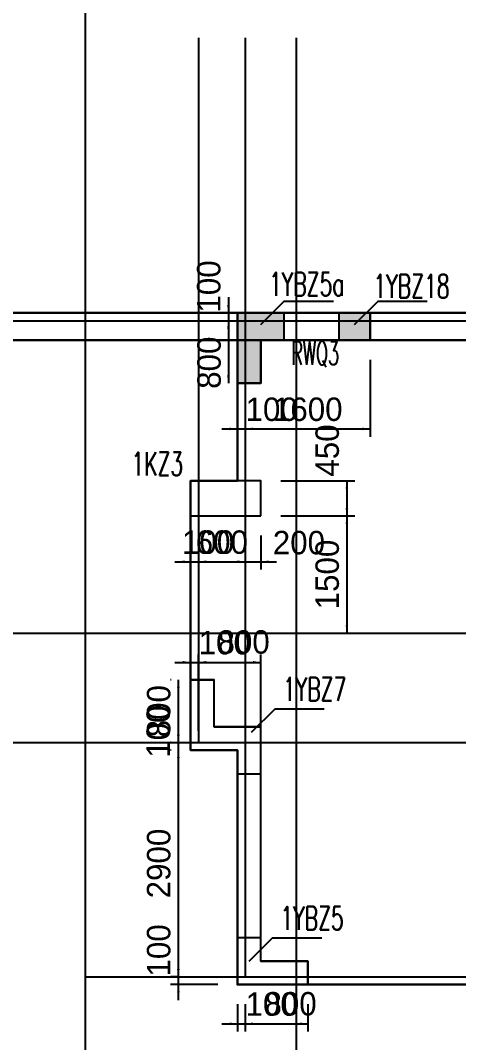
# Model space of a CAD drawing. Extents: x 387171 to 699106, y 11966 to 245688.
# Drawn here: x 601229 to 606839, y 221396 to 234482 of the extents above; entities that cross this region are included whole.
import ezdxf
from ezdxf.enums import TextEntityAlignment as Align

# ---------------------------------------------------------------- set-up
doc = ezdxf.new("R2010")
doc.units = 0
doc.header["$LTSCALE"] = 100
doc.header["$MEASUREMENT"] = 0
for name, color, linetype in [('b边缘构件', 235, 'Continuous'), ('colu-主楼', 7, 'Continuous'), ('DOTE', 253, 'Continuous'), ('Q-TEXT', 2, 'Continuous'), ('TEXT', 7, 'Continuous'), ('THIN', 7, 'Continuous'), ('WALL', 3, 'Continuous'), ('wall-主楼', 2, 'Continuous'), ('Y阴影', 254, 'Continuous'), ('小尺寸', 4, 'Continuous'), ('柱标注', 2, 'Continuous')]:
    doc.layers.add(name, color=color, linetype=linetype)
doc.styles.add('hztxt', font='hztxt')
doc.styles.get("Standard").update_dxf_attribs({"font": 'standard'})
doc.dimstyles.get("Standard").update_dxf_attribs({"dimtxt": 300, "dimasz": 100, "dimexe": 100, "dimexo": 250, "dimgap": 100, "dimtad": 0, "dimtoh": 1, "dimdec": 0, "dimdsep": 46, "dimcen": 0.09, "dimclrt": 7, "dimadec": 0, "dimazin": 0, "dimtfac": 1, "dimtdec": 4, "dimtofl": 0, "dimtmove": 0, "dimatfit": 3, "dimfxl": 1, "dimtolj": 1, "dimtzin": 0, "dimarcsym": 0})

# ---------------------------------------------------------------- blocks, each defined once
blk = doc.blocks.new('*D2328')
at = {"layer": '小尺寸', "color": 0, "linetype": 'ByBlock', "lineweight": -2}
for p, q in [((604008, 221888), (604008, 221537)), ((604108, 221888), (604108, 221537)), ((603808, 221637), (604308, 221637))]:
    blk.add_line(p, q, dxfattribs=at)
for points in [[(604008, 221637), (603908, 221620), (603908, 221653)], [(604108, 221637), (604208, 221653), (604208, 221620)]]:
    blk.add_solid(points, dxfattribs=at)
at = {"layer": '小尺寸', "color": 7, "linetype": 'Continuous', "lineweight": -2, "insert": (604446, 221887), "char_height": 300, "width": 476.67, "attachment_point": 5, "style": 'hztxt'}
blk.add_mtext('100', dxfattribs=at)
blk = doc.blocks.new('*D2275')
at = {"layer": '小尺寸', "color": 0, "linetype": 'ByBlock', "lineweight": -2}
for p, q in [((604108, 221888), (604108, 221537)), ((604908, 221888), (604908, 221537)), ((604108, 221637), (604908, 221637))]:
    blk.add_line(p, q, dxfattribs=at)
for points in [[(604108, 221637), (604208, 221653), (604208, 221620)], [(604908, 221637), (604808, 221620), (604808, 221653)]]:
    blk.add_solid(points, dxfattribs=at)
at = {"layer": '小尺寸', "color": 7, "linetype": 'Continuous', "lineweight": -2, "insert": (604688, 221891), "char_height": 300, "width": 566.67, "attachment_point": 5, "style": 'hztxt'}
blk.add_mtext('800', dxfattribs=at)
blk = doc.blocks.new('*D1834')
at = {"layer": '小尺寸', "color": 0, "linetype": 'ByBlock', "lineweight": -2}
for p, q in [((603408, 227888), (603408, 227451)), ((603508, 227888), (603508, 227451)), ((603208, 227551), (603708, 227551))]:
    blk.add_line(p, q, dxfattribs=at)
for points in [[(603408, 227551), (603308, 227535), (603308, 227568)], [(603508, 227551), (603608, 227568), (603608, 227535)]]:
    blk.add_solid(points, dxfattribs=at)
at = {"layer": '小尺寸', "color": 7, "linetype": 'Continuous', "lineweight": -2, "insert": (603632, 227801), "char_height": 300, "width": 476.67, "attachment_point": 5, "style": 'hztxt'}
blk.add_mtext('100', dxfattribs=at)
blk = doc.blocks.new('*D1421')
at = {"layer": '小尺寸', "color": 0, "linetype": 'ByBlock', "lineweight": -2}
for p, q in [((603508, 227888), (603508, 227451)), ((604108, 227888), (604108, 227451)), ((603508, 227551), (604108, 227551))]:
    blk.add_line(p, q, dxfattribs=at)
for points in [[(603508, 227551), (603608, 227568), (603608, 227535)], [(604108, 227551), (604008, 227535), (604008, 227568)]]:
    blk.add_solid(points, dxfattribs=at)
at = {"layer": '小尺寸', "color": 7, "linetype": 'Continuous', "lineweight": -2, "insert": (603808, 227801), "char_height": 300, "width": 556.67, "attachment_point": 5, "style": 'hztxt'}
blk.add_mtext('600', dxfattribs=at)
blk = doc.blocks.new('*D980')
at = {"layer": '小尺寸', "color": 0, "linetype": 'ByBlock', "lineweight": -2}
for p, q in [((604108, 227888), (604108, 227451)), ((604308, 227888), (604308, 227451)), ((603908, 227551), (604508, 227551))]:
    blk.add_line(p, q, dxfattribs=at)
for points in [[(604108, 227551), (604008, 227535), (604008, 227568)], [(604308, 227551), (604408, 227568), (604408, 227535)]]:
    blk.add_solid(points, dxfattribs=at)
at = {"layer": '小尺寸', "color": 7, "linetype": 'Continuous', "lineweight": -2, "insert": (604795, 227795), "char_height": 300, "width": 566.67, "attachment_point": 5, "style": 'hztxt'}
blk.add_mtext('200', dxfattribs=at)
blk = doc.blocks.new('*D933')
at = {"layer": '小尺寸', "color": 0, "linetype": 'ByBlock', "lineweight": -2}
for p, q in [((603892, 230938), (603892, 230438)), ((603758, 230738), (603792, 230738)), ((603758, 230638), (603792, 230638))]:
    blk.add_line(p, q, dxfattribs=at)
for points in [[(603892, 230738), (603876, 230838), (603909, 230838)], [(603892, 230638), (603909, 230538), (603876, 230538)]]:
    blk.add_solid(points, dxfattribs=at)
at = {"layer": '小尺寸', "color": 7, "linetype": 'Continuous', "lineweight": -2, "insert": (603642, 231076), "char_height": 300, "width": 476.67, "attachment_point": 5, "rotation": 90, "style": 'hztxt'}
blk.add_mtext('100', dxfattribs=at)
blk = doc.blocks.new('*D522')
at = {"layer": '小尺寸', "color": 0, "linetype": 'ByBlock', "lineweight": -2}
for p, q in [((603758, 230638), (603792, 230638)), ((603892, 230638), (603892, 229838)), ((603758, 229838), (603792, 229838))]:
    blk.add_line(p, q, dxfattribs=at)
for points in [[(603892, 230638), (603909, 230538), (603876, 230538)], [(603892, 229838), (603876, 229938), (603909, 229938)]]:
    blk.add_solid(points, dxfattribs=at)
at = {"layer": '小尺寸', "color": 7, "linetype": 'Continuous', "lineweight": -2, "insert": (603646, 230100), "char_height": 300, "width": 566.67, "attachment_point": 5, "rotation": 90, "style": 'hztxt'}
blk.add_mtext('800', dxfattribs=at)
blk = doc.blocks.new('*D101')
at = {"layer": '小尺寸', "color": 0, "linetype": 'ByBlock', "lineweight": -2}
for p, q in [((604008, 229588), (604008, 229152)), ((604108, 229588), (604108, 229152)), ((603808, 229252), (604308, 229252))]:
    blk.add_line(p, q, dxfattribs=at)
for points in [[(604008, 229252), (603908, 229236), (603908, 229269)], [(604108, 229252), (604208, 229269), (604208, 229236)]]:
    blk.add_solid(points, dxfattribs=at)
at = {"layer": '小尺寸', "color": 7, "linetype": 'Continuous', "lineweight": -2, "insert": (604446, 229502), "char_height": 300, "width": 476.67, "attachment_point": 5, "style": 'hztxt'}
blk.add_mtext('100', dxfattribs=at)
blk = doc.blocks.new('*D2684')
at = {"layer": '小尺寸', "color": 0, "linetype": 'ByBlock', "lineweight": -2}
for p, q in [((605708, 230138), (605708, 229152)), ((604108, 229588), (604108, 229152)), ((604108, 229252), (605708, 229252))]:
    blk.add_line(p, q, dxfattribs=at)
for points in [[(604108, 229252), (604208, 229269), (604208, 229236)], [(605708, 229252), (605608, 229236), (605608, 229269)]]:
    blk.add_solid(points, dxfattribs=at)
at = {"layer": '小尺寸', "color": 7, "linetype": 'Continuous', "lineweight": -2, "insert": (604908, 229502), "char_height": 300, "width": 685, "attachment_point": 5, "style": 'hztxt'}
blk.add_mtext('1600', dxfattribs=at)
blk = doc.blocks.new('*D2922')
at = {"layer": '小尺寸', "color": 0, "linetype": 'ByBlock', "lineweight": -2}
for p, q in [((603251, 221938), (603251, 222438)), ((603258, 222238), (603151, 222238)), ((603758, 222138), (603151, 222138))]:
    blk.add_line(p, q, dxfattribs=at)
for points in [[(603251, 222238), (603234, 222338), (603268, 222338)], [(603251, 222138), (603268, 222038), (603234, 222038)]]:
    blk.add_solid(points, dxfattribs=at)
at = {"layer": '小尺寸', "color": 7, "linetype": 'Continuous', "lineweight": -2, "insert": (603001, 222576), "char_height": 300, "width": 476.67, "attachment_point": 5, "rotation": 90, "style": 'hztxt'}
blk.add_mtext('100', dxfattribs=at)
blk = doc.blocks.new('*D2524')
at = {"layer": '小尺寸', "color": 0, "linetype": 'ByBlock', "lineweight": -2}
for p, q in [((603158, 225138), (603151, 225138)), ((603251, 222238), (603251, 225138)), ((603258, 222238), (603151, 222238))]:
    blk.add_line(p, q, dxfattribs=at)
for points in [[(603251, 225138), (603268, 225038), (603234, 225038)], [(603251, 222238), (603234, 222338), (603268, 222338)]]:
    blk.add_solid(points, dxfattribs=at)
at = {"layer": '小尺寸', "color": 7, "linetype": 'Continuous', "lineweight": -2, "insert": (603001, 223688), "char_height": 300, "width": 775, "attachment_point": 5, "rotation": 90, "style": 'hztxt'}
blk.add_mtext('2900', dxfattribs=at)
blk = doc.blocks.new('*D2474')
at = {"layer": '小尺寸', "color": 0, "linetype": 'ByBlock', "lineweight": -2}
for p, q in [((603251, 224938), (603251, 225438)), ((603158, 225238), (603151, 225238)), ((603158, 225138), (603151, 225138))]:
    blk.add_line(p, q, dxfattribs=at)
for points in [[(603251, 225238), (603234, 225338), (603268, 225338)], [(603251, 225138), (603268, 225038), (603234, 225038)]]:
    blk.add_solid(points, dxfattribs=at)
at = {"layer": '小尺寸', "color": 7, "linetype": 'Continuous', "lineweight": -2, "insert": (602995, 225377), "char_height": 300, "width": 476.67, "attachment_point": 5, "rotation": 90, "style": 'hztxt'}
blk.add_mtext('100', dxfattribs=at)
blk = doc.blocks.new('*D2030')
at = {"layer": '小尺寸', "color": 0, "linetype": 'ByBlock', "lineweight": -2}
for p, q in [((603158, 226038), (603151, 226038)), ((603251, 225238), (603251, 226038)), ((603158, 225238), (603151, 225238))]:
    blk.add_line(p, q, dxfattribs=at)
for points in [[(603251, 226038), (603268, 225938), (603234, 225938)], [(603251, 225238), (603234, 225338), (603268, 225338)]]:
    blk.add_solid(points, dxfattribs=at)
at = {"layer": '小尺寸', "color": 7, "linetype": 'Continuous', "lineweight": -2, "insert": (603001, 225638), "char_height": 300, "width": 566.67, "attachment_point": 5, "rotation": 90, "style": 'hztxt'}
blk.add_mtext('800', dxfattribs=at)
blk = doc.blocks.new('*D1607')
at = {"layer": '小尺寸', "color": 0, "linetype": 'ByBlock', "lineweight": -2}
for p, q in [((603208, 226264), (603708, 226264)), ((603408, 226288), (603408, 226364)), ((603508, 225388), (603508, 226364))]:
    blk.add_line(p, q, dxfattribs=at)
for points in [[(603408, 226264), (603308, 226248), (603308, 226281)], [(603508, 226264), (603608, 226281), (603608, 226248)]]:
    blk.add_solid(points, dxfattribs=at)
at = {"layer": '小尺寸', "color": 7, "linetype": 'Continuous', "lineweight": -2, "insert": (603846, 226514), "char_height": 300, "width": 476.67, "attachment_point": 5, "style": 'hztxt'}
blk.add_mtext('100', dxfattribs=at)
blk = doc.blocks.new('*D1179')
at = {"layer": '小尺寸', "color": 0, "linetype": 'ByBlock', "lineweight": -2}
for p, q in [((603508, 225388), (603508, 226364)), ((603508, 226264), (604308, 226264)), ((604308, 225388), (604308, 226364))]:
    blk.add_line(p, q, dxfattribs=at)
for points in [[(603508, 226264), (603608, 226281), (603608, 226248)], [(604308, 226264), (604208, 226248), (604208, 226281)]]:
    blk.add_solid(points, dxfattribs=at)
at = {"layer": '小尺寸', "color": 7, "linetype": 'Continuous', "lineweight": -2, "insert": (604087, 226523), "char_height": 300, "width": 566.67, "attachment_point": 5, "style": 'hztxt'}
blk.add_mtext('800', dxfattribs=at)
blk = doc.blocks.new('*D1637')
at = {"layer": '小尺寸', "color": 0, "linetype": 'ByBlock', "lineweight": -2}
for p, q in [((604562, 228588), (605509, 228588)), ((605409, 228588), (605409, 228138)), ((604562, 228138), (605509, 228138))]:
    blk.add_line(p, q, dxfattribs=at)
for points in [[(605409, 228588), (605426, 228488), (605393, 228488)], [(605409, 228138), (605393, 228238), (605426, 228238)]]:
    blk.add_solid(points, dxfattribs=at)
at = {"layer": '小尺寸', "color": 7, "linetype": 'Continuous', "lineweight": -2, "insert": (605159, 228976), "char_height": 300, "width": 576.67, "attachment_point": 5, "rotation": 90, "style": 'hztxt'}
blk.add_mtext('450', dxfattribs=at)
blk = doc.blocks.new('*D1590')
at = {"layer": '小尺寸', "color": 0, "linetype": 'ByBlock', "lineweight": -2}
for p, q in [((604562, 228138), (605509, 228138)), ((605409, 228138), (605409, 226638)), ((605008, 226638), (605509, 226638))]:
    blk.add_line(p, q, dxfattribs=at)
for points in [[(605409, 228138), (605426, 228038), (605393, 228038)], [(605409, 226638), (605393, 226738), (605426, 226738)]]:
    blk.add_solid(points, dxfattribs=at)
at = {"layer": '小尺寸', "color": 7, "linetype": 'Continuous', "lineweight": -2, "insert": (605159, 227388), "char_height": 300, "width": 690, "attachment_point": 5, "rotation": 90, "style": 'hztxt'}
blk.add_mtext('1500', dxfattribs=at)

msp = doc.modelspace()

# ---------------------------------------------------------------- hatches: boundary and pattern name
at = {"layer": 'Y阴影'}
for points in [[(604008.1, 230737.9), (604008.1, 229837.9), (604308.1, 229837.9), (604308.1, 230387.9), (604608.1, 230387.9), (604608.1, 230737.9)], [(605308.1, 230737.9), (605308.1, 230387.9), (605708.1, 230387.9), (605708.1, 230737.9)]]:
    msp.add_hatch(color=256, dxfattribs=at).paths.add_polyline_path(points, flags=0)
h = msp.add_hatch(dxfattribs=at)
h.set_pattern_fill('ANSI31', color=256, scale=25, style=0)
h.set_pattern_definition([])
h.paths.add_polyline_path([(603408.1, 226037.9), (603408.1, 225137.9), (604008.1, 225137.9), (604008.1, 224837.9), (604308.1, 224837.9), (604308.1, 225437.9), (603708.1, 225437.9), (603708.1, 226037.9)], flags=0)
h = msp.add_hatch(dxfattribs=at)
h.set_pattern_fill('ANSI31', color=256, scale=25, style=0)
h.set_pattern_definition([])
h.paths.add_polyline_path([(604008.1, 222737.9), (604008.1, 222137.9), (604908.1, 222137.9), (604908.1, 222437.9), (604308.1, 222437.9), (604308.1, 222737.9)], flags=0)

# ---------------------------------------------------------------- linework, layer by layer
at = {"color": 6, "lineweight": 30}
msp.add_lwpolyline([(476181.3, 232428.8), (494258.1, 233154.4), (494258.1, 231537.9), (540808.1, 231537.9), (540808.1, 232387.9), (590208.1, 232387.9), (590208.1, 232187.9), (593108.1, 232187.9), (593108.1, 230737.9), (608058.1, 230737.9), (608058.1, 231687.9), (648158.1, 231687.9), (648158.1, 230737.9), (657058.1, 230737.9), (657158.1, 196187.9), (658248.2, 196187.9), (663075.9, 83077.9), (659946, 47787.8), (654318.1, 48286.9), (653832.2, 42808.4), (496133.5, 56794.9), (482757.4, 68610.1), (476181.3, 232428.8)], dxfattribs=at)
at = {"color": 1, "lineweight": 30}
for points in [[(623608.1, 225337.9), (613908.1, 225337.9), (613908.1, 229737.9), (611108.1, 229737.9), (611108.1, 231687.9), (608058.1, 231687.9), (608058.1, 230737.9), (604008.1, 230737.9)], [(604008.1, 230737.9), (608058.1, 230737.9), (608058.1, 231687.9), (611108.1, 231687.9), (611108.1, 231338), (608408.1, 231337.9), (608408.1, 230387.9), (604008.1, 230388.1), (604008.1, 230737.9)], [(604008.1, 230737.9), (604008.1, 228587.9), (603408.1, 228587.9), (603408.1, 225137.9), (604008.1, 225137.9), (604008.1, 222137.9), (608308.1, 222137.9), (608308.1, 217037.9), (652208.1, 217037.9)]]:
    msp.add_lwpolyline(points, dxfattribs=at)
at = {"color": 2, "lineweight": 30}
msp.add_lwpolyline([(592508.1, 230737.9), (592508.1, 230387.9), (593108.1, 230387.9), (593108.1, 230237.9), (593608.1, 230237.9), (593608.1, 230387.9), (604008.1, 230387.9), (604008.1, 230737.9), (592508.1, 230737.9)], dxfattribs=at)
at = {"layer": 'b边缘构件'}
for points in [[(604008.1, 229837.9), (604008.1, 230737.9)], [(604008.1, 230737.9), (604008.1, 229837.9), (604308.1, 229837.9), (604308.1, 230387.9), (604608.1, 230387.9), (604608.1, 230737.9), (604008.1, 230737.9)], [(605308.1, 230737.9), (605308.1, 230387.9), (605708.1, 230387.9), (605708.1, 230737.9), (605308.1, 230737.9)], [(605708.1, 230737.9), (605708.1, 230387.9)], [(604308.1, 229837.9), (604308.1, 230387.9)], [(604308.1, 229837.9), (604008.1, 229837.9)], [(603408.1, 225137.9), (603408.1, 226037.9)], [(603408.1, 226037.9), (603708.1, 226037.9)], [(603408.1, 226037.9), (603408.1, 225137.9), (604008.1, 225137.9), (604008.1, 224837.9), (604308.1, 224837.9), (604308.1, 225437.9), (603708.1, 225437.9), (603708.1, 226037.9), (603408.1, 226037.9)], [(603708.1, 225437.9), (603708.1, 226037.9)], [(603708.1, 225437.9), (604308.1, 225437.9)], [(603408.1, 225137.9), (604008.1, 225137.9)], [(604008.1, 222737.9), (604008.1, 222137.9), (604908.1, 222137.9), (604908.1, 222437.9), (604308.1, 222437.9), (604308.1, 222737.9), (604008.1, 222737.9)], [(604308.1, 222437.9), (604908.1, 222437.9)], [(604908.1, 222437.9), (604908.1, 222137.9)], [(604008.1, 222137.9), (604908.1, 222137.9)]]:
    msp.add_lwpolyline(points, dxfattribs=at)
at = {"layer": 'colu-主楼'}
msp.add_lwpolyline([(604308.1, 228137.9), (604308.1, 228587.9), (603408.1, 228587.9), (603408.1, 228137.9)], close=True, dxfattribs=at)
at = {"layer": 'DOTE'}
for p, q in [((602058.1, 239163.1), (602058.1, 213087.9)), ((603508.1, 234260.7), (603508.1, 225237.9)), ((604108.1, 234260.7), (604108.1, 222237.9)), ((604758.1, 234260.7), (604758.1, 197087.9)), ((590108.1, 230637.9), (664810.3, 230637.9)), ((599084.7, 226637.9), (664768.6, 226637.9)), ((599084.7, 225237.9), (664768.6, 225237.9)), ((602058.1, 222237.9), (664768.6, 222237.9))]:
    msp.add_line(p, q, dxfattribs=at)
at = {"layer": 'THIN', "color": 200}
for points in [[(604308.1, 230587.9), (604608.1, 230887.9), (605238.1, 230887.9)], [(605508.1, 230587.9), (605808.1, 230887.9), (606438.1, 230887.9)], [(604189.7, 225370), (604489.7, 225670), (605119.7, 225670)], [(604158.1, 222437.9), (604458.1, 222737.9), (605088.1, 222737.9)]]:
    msp.add_lwpolyline(points, dxfattribs=at)
at = {"layer": 'WALL'}
msp.add_lwpolyline([(599433.1, 229387.9), (599358.1, 229387.9), (599358.1, 230387.9), (604008.1, 230387.9), (604008.1, 230737.9), (593608.1, 230737.9), (593608.1, 230387.9), (599108.1, 230387.9), (599108.1, 229387.9), (599033.1, 229387.9), (599033.1, 228987.9), (599433.1, 228987.9)], close=True, dxfattribs=at)
at = {"layer": 'wall-主楼'}
for points in [[(604008.1, 229837.9), (604008.1, 230737.9), (605708.1, 230737.9), (605708.1, 230387.9), (604308.1, 230387.9), (604308.1, 229837.9)], [(604308.1, 225437.9), (603708.1, 225437.9), (603708.1, 226037.9), (603408.1, 226037.9), (603408.1, 225137.9), (604008.1, 225137.9), (604008.1, 222137.9), (604908.1, 222137.9), (604908.1, 222437.9), (604308.1, 222437.9)]]:
    msp.add_lwpolyline(points, close=True, dxfattribs=at)

# ---------------------------------------------------------------- texts
at = {"layer": 'Q-TEXT', "color": 3, "width": 0.6}
msp.add_text('RWQ3', height=300, dxfattribs=at).set_placement((604697, 230071))
at = {"layer": 'TEXT', "color": 200, "width": 0.7}
for s, p in [('1YBZ5a', (604411.5, 230956.1)), ('1YBZ18', (605748.6, 230929.5)), ('1YBZ7', (604589.7, 225770)), ('1YBZ5', (604558.1, 222837.9))]:
    msp.add_text(s, height=300, dxfattribs=at).set_placement(p)
at = {"layer": '柱标注', "color": 200, "width": 0.7}
msp.add_text('1KZ3', height=300, dxfattribs=at).set_placement((602981.5, 228804.3), align=Align.MIDDLE_CENTER)

# ---------------------------------------------------------------- dimensions: what is measured, and where the dimension line sits
at = {"layer": '小尺寸'}
for base, p1, p2, picture, middle in [((603892.2, 230637.9), (604008.1, 230737.9), (604008.1, 230637.9), '*D933', (603642.2, 230687.9)), ((603892.2, 229837.9), (604008.1, 230637.9), (604008.1, 229837.9), '*D522', (603646.2, 230100.3)), ((605409.4, 228137.9), (604311.8, 228587.9), (604311.8, 228137.9), '*D1637', (605159.4, 228362.9)), ((605409.4, 226637.9), (604311.8, 228137.9), (604758.1, 226637.9), '*D1590', (605159.4, 227387.9)), ((603251.1, 226037.9), (603408.1, 225237.9), (603408.1, 226037.9), '*D2030', (603001.1, 225637.9)), ((603251.1, 225237.9), (603408.1, 225137.9), (603408.1, 225237.9), '*D2474', (602994.6, 224988.6)), ((603251.1, 225137.9), (603508.1, 222237.9), (603408.1, 225137.9), '*D2524', (603001.1, 223687.9)), ((603251.1, 222237.9), (604008.1, 222137.9), (603508.1, 222237.9), '*D2922', (603001.1, 222187.9))]:
    dim = msp.add_linear_dim(base=base, p1=p1, p2=p2, angle=90, dimstyle='Standard', dxfattribs=at)
    dim.commit()
    dim.dimension.update_dxf_attribs({"geometry": picture, "text_midpoint": middle})
for base, p1, p2, picture, middle in [((605708.1, 229252.5), (604108.1, 229837.9), (605708.1, 230387.9), '*D2684', (604908.1, 229502.5)), ((604108.1, 229252.5), (604008.1, 229837.9), (604108.1, 229837.9), '*D101', (604058.1, 229502.5)), ((603508.1, 227551.3), (603408.1, 228137.9), (603508.1, 228137.9), '*D1834', (603243.5, 227801.1)), ((604108.1, 227551.3), (603508.1, 228137.9), (604108.1, 228137.9), '*D1421', (603808.1, 227801.3)), ((604308.1, 227551.3), (604108.1, 228137.9), (604308.1, 228137.9), '*D980', (604312.1, 227795.4)), ((603508.1, 226264.3), (603408.1, 226037.9), (603508.1, 225137.9), '*D1607', (603458.1, 226514.3)), ((604308.1, 226264.3), (603508.1, 225137.9), (604308.1, 225137.9), '*D1179', (604087.3, 226522.9)), ((604108.1, 221636.6), (604008.1, 222137.9), (604108.1, 222137.9), '*D2328', (604058.1, 221886.6)), ((604908.1, 221636.6), (604108.1, 222137.9), (604908.1, 222137.9), '*D2275', (604688.5, 221890.5))]:
    dim = msp.add_linear_dim(base=base, p1=p1, p2=p2, dimstyle='Standard', dxfattribs=at)
    dim.commit()
    dim.dimension.update_dxf_attribs({"geometry": picture, "text_midpoint": middle})

doc.saveas('drawing.dxf')
